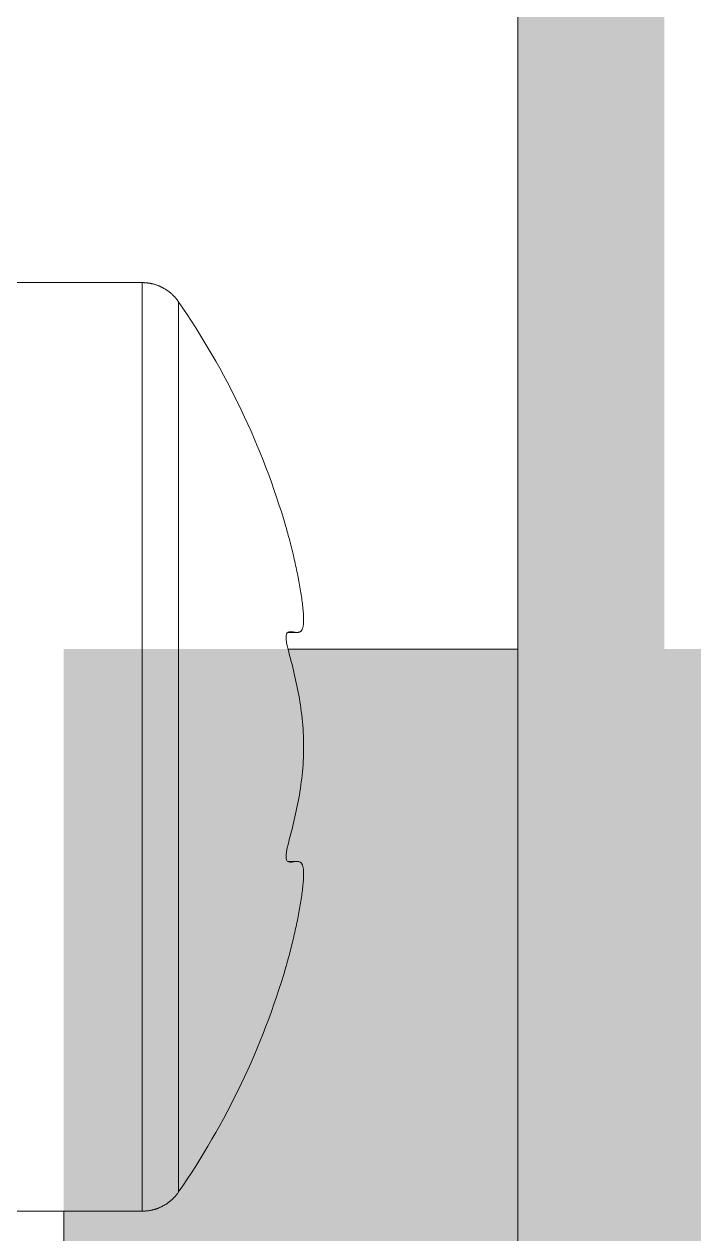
# Model space of a CAD drawing. Header units: millimetres. Extents: x 27500 to 33280, y -10980 to 420.
# Drawn here: x 28987.7 to 28994.55, y -6131.48 to -6119.11 of the extents above; entities that cross this region are included whole.
import ezdxf

# ---------------------------------------------------------------- set-up
doc = ezdxf.new("R2010")
doc.units = ezdxf.units.MM
doc.layers.add('CQEN_DETAIL', color=7, linetype='Continuous', lineweight=5, true_color=0x464d50)
doc.layers.add('CQEN_HARDWARE', color=7, linetype='Continuous', lineweight=5, true_color=0x848c8f)
doc.layers.add('LAYOUT_PARAMETERS', color=7, linetype='Continuous', plot=False)
doc.styles.add('LAYOUT_CONTACTOR_ARIAL', font='arial.ttf')
doc.styles.get("Standard").update_dxf_attribs({"font": 'arial.ttf'})

# ---------------------------------------------------------------- blocks, each defined once
blk = doc.blocks.new('SX_DYN_PLASTRON_KIT_G001')
at = {"layer": 'CQEN_HARDWARE'}
for points in [[(0, 84.5), (0, 145.9), (1.5, 145.9), (1.5, 84.5)], [(0, 84), (0, 84.5), (1.5, 84.5), (1.5, 84)]]:
    blk.add_hatch(color=256, dxfattribs=at).paths.add_polyline_path(points)
h = blk.add_hatch(color=256, dxfattribs=at)
h.paths.add_polyline_path([(21.253, 85.2), (21.253, 62.8), (21.246, 62.62), (21.225, 62.44), (21.19, 62.263), (21.141, 62.089), (21.078, 61.92), (21.003, 61.756), (20.914, 61.598), (20.814, 61.448), (20.702, 61.306), (20.58, 61.174), (20.447, 61.051), (20.305, 60.939), (20.155, 60.839), (19.997, 60.751), (19.833, 60.675), (19.664, 60.613), (19.49, 60.564), (19.313, 60.528), (19.134, 60.507), (18.953, 60.5), (-4.647, 60.5), (-4.647, 87.5), (18.953, 87.5), (19.134, 87.493), (19.313, 87.472), (19.49, 87.436), (19.664, 87.387), (19.833, 87.325), (19.997, 87.249), (20.155, 87.161), (20.305, 87.061), (20.447, 86.949), (20.58, 86.826), (20.702, 86.694), (20.814, 86.552), (20.914, 86.402), (21.003, 86.244), (21.078, 86.08), (21.141, 85.911), (21.19, 85.737), (21.225, 85.56), (21.246, 85.38)])
h.paths.add_polyline_path([(13.253, 77.5), (12.979, 77.489), (12.706, 77.457), (12.436, 77.403), (12.172, 77.329), (11.914, 77.234), (11.664, 77.119), (11.425, 76.984), (11.196, 76.832), (10.98, 76.661), (10.778, 76.475), (10.592, 76.273), (10.422, 76.057), (10.269, 75.829), (10.135, 75.589), (10.02, 75.339), (9.925, 75.082), (9.85, 74.817), (9.796, 74.548), (9.764, 74.275), (9.753, 74), (9.764, 73.725), (9.796, 73.452), (9.85, 73.183), (9.925, 72.918), (10.02, 72.661), (10.135, 72.411), (10.269, 72.171), (10.422, 71.943), (10.592, 71.727), (10.778, 71.525), (10.98, 71.339), (11.196, 71.168), (11.425, 71.016), (11.664, 70.881), (11.914, 70.766), (12.172, 70.671), (12.436, 70.597), (12.706, 70.543), (12.979, 70.511), (13.253, 70.5), (13.528, 70.511), (13.801, 70.543), (14.07, 70.597), (14.335, 70.671), (14.593, 70.766), (14.842, 70.881), (15.082, 71.016), (15.311, 71.168), (15.526, 71.339), (15.728, 71.525), (15.915, 71.727), (16.085, 71.943), (16.238, 72.171), (16.372, 72.411), (16.487, 72.661), (16.582, 72.918), (16.657, 73.183), (16.71, 73.452), (16.743, 73.725), (16.753, 74), (16.743, 74.275), (16.71, 74.548), (16.657, 74.817), (16.582, 75.082), (16.487, 75.339), (16.372, 75.589), (16.238, 75.829), (16.085, 76.057), (15.915, 76.273), (15.728, 76.475), (15.526, 76.661), (15.311, 76.832), (15.082, 76.984), (14.842, 77.119), (14.593, 77.234), (14.335, 77.329), (14.07, 77.403), (13.801, 77.457), (13.528, 77.489)], flags=0)
h = blk.add_hatch(color=256, dxfattribs=at)
h.paths.add_polyline_path([(-4.647, 60.5), (18.953, 60.5), (19.134, 60.507), (19.313, 60.528), (19.49, 60.564), (19.664, 60.613), (19.833, 60.675), (19.997, 60.751), (20.155, 60.839), (20.305, 60.939), (20.447, 61.051), (20.58, 61.174), (20.702, 61.306), (20.814, 61.448), (20.914, 61.598), (21.003, 61.756), (21.078, 61.92), (21.141, 62.089), (21.19, 62.263), (21.225, 62.44), (21.246, 62.62), (21.253, 62.8), (21.253, 85.2), (21.246, 85.38), (21.225, 85.56), (21.19, 85.737), (21.141, 85.911), (21.078, 86.08), (21.003, 86.244), (20.914, 86.402), (20.814, 86.552), (20.702, 86.694), (20.58, 86.826), (20.447, 86.949), (20.305, 87.061), (20.155, 87.161), (19.997, 87.249), (19.833, 87.325), (19.664, 87.387), (19.49, 87.436), (19.313, 87.472), (19.134, 87.493), (18.953, 87.5), (-4.647, 87.5)])
h.paths.add_polyline_path([(13.253, 77.5), (13.528, 77.489), (13.801, 77.457), (14.07, 77.403), (14.335, 77.329), (14.593, 77.234), (14.842, 77.119), (15.082, 76.984), (15.311, 76.832), (15.526, 76.661), (15.728, 76.475), (15.915, 76.273), (16.085, 76.057), (16.238, 75.829), (16.372, 75.589), (16.487, 75.339), (16.582, 75.082), (16.657, 74.817), (16.71, 74.548), (16.743, 74.275), (16.753, 74), (16.743, 73.725), (16.71, 73.452), (16.657, 73.183), (16.582, 72.918), (16.487, 72.661), (16.372, 72.411), (16.238, 72.171), (16.085, 71.943), (15.915, 71.727), (15.728, 71.525), (15.526, 71.339), (15.311, 71.168), (15.082, 71.016), (14.842, 70.881), (14.593, 70.766), (14.335, 70.671), (14.07, 70.597), (13.801, 70.543), (13.528, 70.511), (13.253, 70.5), (12.979, 70.511), (12.706, 70.543), (12.436, 70.597), (12.172, 70.671), (11.914, 70.766), (11.664, 70.881), (11.425, 71.016), (11.196, 71.168), (10.98, 71.339), (10.778, 71.525), (10.592, 71.727), (10.422, 71.943), (10.269, 72.171), (10.135, 72.411), (10.02, 72.661), (9.925, 72.918), (9.85, 73.183), (9.796, 73.452), (9.764, 73.725), (9.753, 74), (9.764, 74.275), (9.796, 74.548), (9.85, 74.817), (9.925, 75.082), (10.02, 75.339), (10.135, 75.589), (10.269, 75.829), (10.422, 76.057), (10.592, 76.273), (10.778, 76.475), (10.98, 76.661), (11.196, 76.832), (11.425, 76.984), (11.664, 77.119), (11.914, 77.234), (12.172, 77.329), (12.436, 77.403), (12.706, 77.457), (12.979, 77.489)], flags=0)
at = {"layer": 'CQEN_DETAIL'}
for p, q in [((0, 2.1), (0, 145.9)), ((-5.75, 91.25), (-3.844, 91.25)), ((-2.352, 87.5), (0, 87.5)), ((-5.75, 81.75), (-3.844, 81.75)), ((-4.647, 81.75), (-4.647, 66.25))]:
    blk.add_line(p, q, dxfattribs=at)
for points in [[(-3.844, 91.25), (-3.844, 91.245), (-3.844, 91.24), (-3.844, 91.234), (-3.844, 91.229), (-3.844, 91.224), (-3.844, 91.216), (-3.844, 91.2), (-3.844, 91.184), (-3.844, 91.169), (-3.844, 91.153), (-3.844, 91.138), (-3.844, 91.116), (-3.844, 91.09), (-3.844, 91.065), (-3.844, 91.039), (-3.844, 91.013), (-3.844, 90.987), (-3.844, 90.953), (-3.844, 90.917), (-3.844, 90.882), (-3.844, 90.846), (-3.844, 90.81), (-3.844, 90.773), (-3.844, 90.728), (-3.844, 90.683), (-3.844, 90.638), (-3.844, 90.593), (-3.844, 90.548), (-3.844, 90.499), (-3.844, 90.445), (-3.844, 90.391), (-3.844, 90.337), (-3.844, 90.283), (-3.844, 90.229), (-3.844, 90.169), (-3.844, 90.107), (-3.844, 90.045), (-3.844, 89.983), (-3.844, 89.921), (-3.844, 89.859), (-3.844, 89.789), (-3.844, 89.72), (-3.844, 89.65), (-3.844, 89.581), (-3.844, 89.511), (-3.844, 89.44), (-3.844, 89.364), (-3.844, 89.288), (-3.844, 89.212), (-3.844, 89.136), (-3.844, 89.06), (-3.844, 88.981), (-3.844, 88.899), (-3.844, 88.817), (-3.844, 88.736), (-3.844, 88.654), (-3.844, 88.573), (-3.844, 88.487), (-3.844, 88.401), (-3.844, 88.315), (-3.844, 88.229), (-3.844, 88.143), (-3.844, 88.056), (-3.844, 87.966), (-3.844, 87.877), (-3.844, 87.787), (-3.844, 87.698), (-3.844, 87.608), (-3.844, 87.518), (-3.844, 87.426), (-3.844, 87.334), (-3.844, 87.242), (-3.844, 87.15), (-3.844, 87.058), (-3.844, 86.965), (-3.844, 86.872), (-3.844, 86.779), (-3.844, 86.686), (-3.844, 86.593), (-3.844, 86.5)], [(-3.844, 91.25), (-3.839, 91.25), (-3.833, 91.25), (-3.828, 91.25), (-3.822, 91.249), (-3.817, 91.249), (-3.812, 91.249), (-3.806, 91.248), (-3.801, 91.248), (-3.795, 91.247), (-3.79, 91.247), (-3.785, 91.246), (-3.779, 91.245), (-3.774, 91.244), (-3.769, 91.244), (-3.763, 91.243), (-3.758, 91.242), (-3.753, 91.241), (-3.747, 91.239), (-3.742, 91.238), (-3.737, 91.237), (-3.731, 91.236), (-3.726, 91.234), (-3.721, 91.233), (-3.716, 91.231), (-3.711, 91.23), (-3.705, 91.228), (-3.7, 91.226), (-3.695, 91.225), (-3.69, 91.223), (-3.685, 91.221), (-3.68, 91.219), (-3.675, 91.217), (-3.67, 91.215), (-3.665, 91.213), (-3.66, 91.21), (-3.655, 91.208), (-3.65, 91.206), (-3.645, 91.204), (-3.64, 91.201), (-3.635, 91.199), (-3.631, 91.196), (-3.626, 91.193), (-3.621, 91.191), (-3.616, 91.188), (-3.612, 91.185), (-3.607, 91.183), (-3.603, 91.18), (-3.598, 91.177), (-3.593, 91.174), (-3.589, 91.171), (-3.584, 91.168), (-3.58, 91.164), (-3.576, 91.161), (-3.571, 91.158), (-3.567, 91.155), (-3.563, 91.151), (-3.559, 91.148), (-3.554, 91.144), (-3.55, 91.141), (-3.546, 91.137), (-3.542, 91.134), (-3.538, 91.13), (-3.534, 91.126), (-3.53, 91.122), (-3.526, 91.119), (-3.523, 91.115), (-3.519, 91.111), (-3.515, 91.107), (-3.511, 91.103), (-3.508, 91.099), (-3.504, 91.095), (-3.501, 91.091), (-3.497, 91.087), (-3.494, 91.082), (-3.49, 91.078), (-3.487, 91.074), (-3.484, 91.07), (-3.481, 91.065), (-3.477, 91.061), (-3.474, 91.056)], [(-3.474, 91.056), (-3.474, 91.051), (-3.474, 91.046), (-3.474, 91.041), (-3.474, 91.036), (-3.474, 91.031), (-3.474, 91.023), (-3.474, 91.008), (-3.474, 90.993), (-3.474, 90.978), (-3.474, 90.963), (-3.474, 90.948), (-3.474, 90.928), (-3.474, 90.903), (-3.474, 90.878), (-3.474, 90.854), (-3.474, 90.829), (-3.474, 90.804), (-3.474, 90.771), (-3.474, 90.737), (-3.474, 90.703), (-3.474, 90.669), (-3.474, 90.634), (-3.474, 90.599), (-3.474, 90.556), (-3.474, 90.512), (-3.474, 90.469), (-3.474, 90.426), (-3.474, 90.383), (-3.474, 90.336), (-3.474, 90.284), (-3.474, 90.232), (-3.474, 90.181), (-3.474, 90.129), (-3.474, 90.077), (-3.474, 90.02), (-3.474, 89.96), (-3.474, 89.901), (-3.474, 89.841), (-3.474, 89.781), (-3.474, 89.722), (-3.474, 89.655), (-3.474, 89.588), (-3.474, 89.522), (-3.474, 89.455), (-3.474, 89.388), (-3.474, 89.32), (-3.474, 89.247), (-3.474, 89.174), (-3.474, 89.101), (-3.474, 89.028), (-3.474, 88.955), (-3.474, 88.879), (-3.474, 88.801), (-3.474, 88.723), (-3.474, 88.645), (-3.474, 88.566), (-3.474, 88.488), (-3.474, 88.406), (-3.474, 88.323), (-3.474, 88.241), (-3.474, 88.158), (-3.474, 88.076), (-3.474, 87.993), (-3.474, 87.907), (-3.474, 87.821), (-3.474, 87.735), (-3.474, 87.649), (-3.474, 87.563), (-3.474, 87.476), (-3.474, 87.388), (-3.474, 87.3), (-3.474, 87.212), (-3.474, 87.123), (-3.474, 87.035), (-3.474, 86.946), (-3.474, 86.857), (-3.474, 86.768), (-3.474, 86.679), (-3.474, 86.589), (-3.474, 86.5)], [(-2.259, 87.671), (-2.255, 87.671), (-2.251, 87.672), (-2.247, 87.672), (-2.243, 87.673), (-2.24, 87.673), (-2.236, 87.674), (-2.232, 87.676), (-2.229, 87.677), (-2.226, 87.679), (-2.222, 87.681), (-2.219, 87.684), (-2.217, 87.687), (-2.214, 87.69), (-2.211, 87.694), (-2.209, 87.698), (-2.206, 87.702), (-2.204, 87.707), (-2.202, 87.713), (-2.2, 87.719), (-2.199, 87.726), (-2.197, 87.733), (-2.196, 87.741), (-2.195, 87.749), (-2.194, 87.758), (-2.193, 87.768), (-2.192, 87.778), (-2.192, 87.789), (-2.192, 87.8), (-2.192, 87.813), (-2.192, 87.825), (-2.193, 87.839), (-2.194, 87.853), (-2.195, 87.868), (-2.196, 87.884), (-2.197, 87.899), (-2.199, 87.916), (-2.201, 87.932), (-2.203, 87.95), (-2.205, 87.967), (-2.207, 87.985), (-2.209, 88.003), (-2.212, 88.021), (-2.215, 88.039), (-2.217, 88.058), (-2.22, 88.077), (-2.223, 88.096), (-2.227, 88.115), (-2.23, 88.135), (-2.233, 88.155), (-2.237, 88.174), (-2.241, 88.194), (-2.244, 88.214), (-2.248, 88.235), (-2.252, 88.255), (-2.256, 88.275), (-2.261, 88.296), (-2.265, 88.316), (-2.269, 88.337), (-2.274, 88.357), (-2.278, 88.378), (-2.283, 88.399), (-2.288, 88.419), (-2.292, 88.44), (-2.297, 88.461), (-2.302, 88.481), (-2.307, 88.502), (-2.312, 88.523), (-2.317, 88.543), (-2.323, 88.563), (-2.328, 88.584), (-2.333, 88.604), (-2.338, 88.624), (-2.343, 88.644), (-2.349, 88.663), (-2.354, 88.682), (-2.359, 88.7), (-2.364, 88.717), (-2.368, 88.733), (-2.372, 88.745), (-2.373, 88.75)], [(-2.328, 85.322), (-2.336, 85.322), (-2.344, 85.324), (-2.352, 85.327), (-2.36, 85.332), (-2.367, 85.343), (-2.372, 85.362), (-2.372, 85.394), (-2.367, 85.431), (-2.359, 85.467), (-2.351, 85.5), (-2.343, 85.533), (-2.335, 85.565), (-2.327, 85.597), (-2.319, 85.628), (-2.311, 85.659), (-2.303, 85.691), (-2.295, 85.722), (-2.288, 85.753), (-2.281, 85.784), (-2.274, 85.815), (-2.267, 85.847), (-2.26, 85.879), (-2.254, 85.91), (-2.247, 85.942), (-2.241, 85.975), (-2.236, 86.007), (-2.23, 86.04), (-2.225, 86.074), (-2.22, 86.107), (-2.216, 86.141), (-2.211, 86.176), (-2.208, 86.21), (-2.204, 86.245), (-2.201, 86.281), (-2.198, 86.317), (-2.196, 86.353), (-2.194, 86.39), (-2.193, 86.427), (-2.192, 86.464), (-2.192, 86.501), (-2.192, 86.538), (-2.193, 86.575), (-2.194, 86.612), (-2.196, 86.649), (-2.198, 86.685), (-2.201, 86.721), (-2.204, 86.757), (-2.208, 86.792), (-2.212, 86.827), (-2.216, 86.861), (-2.221, 86.895), (-2.225, 86.929), (-2.231, 86.962), (-2.236, 86.995), (-2.242, 87.028), (-2.248, 87.06), (-2.254, 87.092), (-2.26, 87.124), (-2.267, 87.155), (-2.274, 87.186), (-2.281, 87.218), (-2.288, 87.249), (-2.296, 87.28), (-2.303, 87.311), (-2.311, 87.342), (-2.319, 87.373), (-2.327, 87.404), (-2.335, 87.436), (-2.344, 87.468), (-2.352, 87.5), (-2.359, 87.534), (-2.367, 87.569), (-2.372, 87.606), (-2.372, 87.638), (-2.367, 87.658), (-2.36, 87.668), (-2.352, 87.673), (-2.344, 87.676), (-2.336, 87.678), (-2.328, 87.678)], [(-2.356, 87.671), (-2.355, 87.671), (-2.354, 87.671), (-2.353, 87.671), (-2.351, 87.671), (-2.35, 87.671), (-2.349, 87.671), (-2.348, 87.671), (-2.347, 87.671), (-2.345, 87.671), (-2.344, 87.671), (-2.343, 87.671), (-2.342, 87.671), (-2.34, 87.671), (-2.339, 87.671), (-2.338, 87.671), (-2.337, 87.671), (-2.336, 87.671), (-2.334, 87.671), (-2.333, 87.671), (-2.332, 87.671), (-2.331, 87.671), (-2.33, 87.671), (-2.328, 87.671), (-2.327, 87.671), (-2.326, 87.671), (-2.325, 87.671), (-2.324, 87.671), (-2.322, 87.671), (-2.321, 87.671), (-2.32, 87.671), (-2.319, 87.671), (-2.317, 87.671), (-2.316, 87.671), (-2.315, 87.671), (-2.314, 87.671), (-2.313, 87.671), (-2.311, 87.671), (-2.31, 87.671), (-2.309, 87.671), (-2.308, 87.671), (-2.307, 87.671), (-2.305, 87.671), (-2.304, 87.671), (-2.303, 87.671), (-2.302, 87.671), (-2.3, 87.671), (-2.299, 87.671), (-2.298, 87.671), (-2.297, 87.671), (-2.296, 87.671), (-2.294, 87.671), (-2.293, 87.671), (-2.292, 87.671), (-2.291, 87.671), (-2.29, 87.671), (-2.288, 87.671), (-2.287, 87.671), (-2.286, 87.671), (-2.285, 87.671), (-2.284, 87.671), (-2.282, 87.671), (-2.281, 87.671), (-2.28, 87.671), (-2.279, 87.671), (-2.277, 87.671), (-2.276, 87.671), (-2.275, 87.671), (-2.274, 87.671), (-2.273, 87.671), (-2.271, 87.671), (-2.27, 87.671), (-2.269, 87.671), (-2.268, 87.671), (-2.267, 87.671), (-2.265, 87.671), (-2.264, 87.671), (-2.263, 87.671), (-2.262, 87.671), (-2.26, 87.671), (-2.259, 87.671)], [(-2.334, 87.678), (-2.334, 87.678), (-2.333, 87.678), (-2.333, 87.678), (-2.333, 87.678), (-2.333, 87.678), (-2.333, 87.678), (-2.333, 87.678), (-2.333, 87.678), (-2.333, 87.678), (-2.333, 87.678), (-2.333, 87.678), (-2.333, 87.678), (-2.333, 87.678), (-2.333, 87.678), (-2.333, 87.678), (-2.332, 87.678), (-2.332, 87.678), (-2.332, 87.678), (-2.332, 87.678), (-2.332, 87.678), (-2.332, 87.678), (-2.332, 87.678), (-2.332, 87.678), (-2.332, 87.678), (-2.332, 87.678), (-2.332, 87.678), (-2.332, 87.678), (-2.332, 87.678), (-2.331, 87.678), (-2.331, 87.678), (-2.331, 87.678), (-2.331, 87.678), (-2.331, 87.678), (-2.331, 87.678), (-2.331, 87.678), (-2.331, 87.678), (-2.331, 87.678), (-2.331, 87.678), (-2.331, 87.678), (-2.331, 87.678), (-2.331, 87.678), (-2.331, 87.678), (-2.33, 87.678), (-2.33, 87.678), (-2.33, 87.678), (-2.33, 87.678), (-2.33, 87.678), (-2.33, 87.678), (-2.33, 87.678), (-2.33, 87.678), (-2.33, 87.678), (-2.33, 87.678), (-2.33, 87.678), (-2.33, 87.678), (-2.33, 87.678), (-2.33, 87.678), (-2.329, 87.678), (-2.329, 87.678), (-2.329, 87.678), (-2.329, 87.678), (-2.329, 87.678), (-2.329, 87.678), (-2.329, 87.678), (-2.329, 87.678), (-2.329, 87.678), (-2.329, 87.678), (-2.329, 87.678), (-2.329, 87.678), (-2.329, 87.678), (-2.328, 87.678), (-2.328, 87.678), (-2.328, 87.678), (-2.328, 87.678), (-2.328, 87.678), (-2.328, 87.678), (-2.328, 87.678), (-2.328, 87.678), (-2.328, 87.678), (-2.328, 87.678), (-2.328, 87.678)], [(-2.328, 87.678), (-2.327, 87.678), (-2.326, 87.678), (-2.325, 87.678), (-2.324, 87.678), (-2.323, 87.678), (-2.322, 87.678), (-2.321, 87.678), (-2.32, 87.678), (-2.319, 87.678), (-2.318, 87.678), (-2.318, 87.678), (-2.317, 87.678), (-2.316, 87.678), (-2.315, 87.677), (-2.314, 87.677), (-2.313, 87.677), (-2.312, 87.677), (-2.311, 87.677), (-2.31, 87.677), (-2.309, 87.677), (-2.308, 87.677), (-2.308, 87.677), (-2.307, 87.676), (-2.306, 87.676), (-2.305, 87.676), (-2.304, 87.676), (-2.303, 87.676), (-2.302, 87.676), (-2.301, 87.676), (-2.3, 87.675), (-2.299, 87.675), (-2.299, 87.675), (-2.298, 87.675), (-2.297, 87.675), (-2.296, 87.675), (-2.295, 87.675), (-2.294, 87.675), (-2.293, 87.674), (-2.292, 87.674), (-2.292, 87.674), (-2.291, 87.674), (-2.29, 87.674), (-2.289, 87.674), (-2.288, 87.674), (-2.287, 87.674), (-2.287, 87.674), (-2.286, 87.673), (-2.285, 87.673), (-2.284, 87.673), (-2.283, 87.673), (-2.282, 87.673), (-2.281, 87.673), (-2.281, 87.673), (-2.28, 87.673), (-2.279, 87.673), (-2.278, 87.672), (-2.277, 87.672), (-2.277, 87.672), (-2.276, 87.672), (-2.275, 87.672), (-2.274, 87.672), (-2.273, 87.672), (-2.272, 87.672), (-2.272, 87.672), (-2.271, 87.672), (-2.27, 87.672), (-2.269, 87.672), (-2.269, 87.672), (-2.268, 87.672), (-2.267, 87.671), (-2.266, 87.671), (-2.265, 87.671), (-2.265, 87.671), (-2.264, 87.671), (-2.263, 87.671), (-2.262, 87.671), (-2.262, 87.671), (-2.261, 87.671), (-2.26, 87.671), (-2.259, 87.671)], [(-3.844, 86.5), (-3.844, 86.407), (-3.844, 86.314), (-3.844, 86.221), (-3.844, 86.128), (-3.844, 86.035), (-3.844, 85.942), (-3.844, 85.85), (-3.844, 85.758), (-3.844, 85.666), (-3.844, 85.574), (-3.844, 85.482), (-3.844, 85.392), (-3.844, 85.302), (-3.844, 85.213), (-3.844, 85.123), (-3.844, 85.034), (-3.844, 84.944), (-3.844, 84.857), (-3.844, 84.771), (-3.844, 84.685), (-3.844, 84.599), (-3.844, 84.513), (-3.844, 84.427), (-3.844, 84.346), (-3.844, 84.264), (-3.844, 84.183), (-3.844, 84.101), (-3.844, 84.019), (-3.844, 83.94), (-3.844, 83.864), (-3.844, 83.788), (-3.844, 83.712), (-3.844, 83.636), (-3.844, 83.56), (-3.844, 83.489), (-3.844, 83.419), (-3.844, 83.35), (-3.844, 83.28), (-3.844, 83.211), (-3.844, 83.141), (-3.844, 83.079), (-3.844, 83.017), (-3.844, 82.955), (-3.844, 82.893), (-3.844, 82.831), (-3.844, 82.771), (-3.844, 82.717), (-3.844, 82.663), (-3.844, 82.609), (-3.844, 82.555), (-3.844, 82.501), (-3.844, 82.452), (-3.844, 82.407), (-3.844, 82.362), (-3.844, 82.317), (-3.844, 82.272), (-3.844, 82.227), (-3.844, 82.19), (-3.844, 82.154), (-3.844, 82.118), (-3.844, 82.083), (-3.844, 82.047), (-3.844, 82.013), (-3.844, 81.987), (-3.844, 81.961), (-3.844, 81.935), (-3.844, 81.91), (-3.844, 81.884), (-3.844, 81.862), (-3.844, 81.847), (-3.844, 81.831), (-3.844, 81.816), (-3.844, 81.8), (-3.844, 81.784), (-3.844, 81.776), (-3.844, 81.771), (-3.844, 81.766), (-3.844, 81.76), (-3.844, 81.755), (-3.844, 81.75)], [(-3.474, 86.5), (-3.474, 86.411), (-3.474, 86.321), (-3.474, 86.232), (-3.474, 86.143), (-3.474, 86.054), (-3.474, 85.965), (-3.474, 85.877), (-3.474, 85.788), (-3.474, 85.7), (-3.474, 85.612), (-3.474, 85.524), (-3.474, 85.437), (-3.474, 85.351), (-3.474, 85.265), (-3.474, 85.179), (-3.474, 85.093), (-3.474, 85.007), (-3.474, 84.924), (-3.474, 84.842), (-3.474, 84.759), (-3.474, 84.677), (-3.474, 84.594), (-3.474, 84.512), (-3.474, 84.434), (-3.474, 84.355), (-3.474, 84.277), (-3.474, 84.199), (-3.474, 84.121), (-3.474, 84.045), (-3.474, 83.972), (-3.474, 83.899), (-3.474, 83.826), (-3.474, 83.753), (-3.474, 83.68), (-3.474, 83.612), (-3.474, 83.545), (-3.474, 83.478), (-3.474, 83.412), (-3.474, 83.345), (-3.474, 83.278), (-3.474, 83.219), (-3.474, 83.159), (-3.474, 83.099), (-3.474, 83.04), (-3.474, 82.98), (-3.474, 82.923), (-3.474, 82.871), (-3.474, 82.819), (-3.474, 82.768), (-3.474, 82.716), (-3.474, 82.664), (-3.474, 82.617), (-3.474, 82.574), (-3.474, 82.531), (-3.474, 82.488), (-3.474, 82.444), (-3.474, 82.401), (-3.474, 82.366), (-3.474, 82.331), (-3.474, 82.297), (-3.474, 82.263), (-3.474, 82.229), (-3.474, 82.196), (-3.474, 82.171), (-3.474, 82.146), (-3.474, 82.122), (-3.474, 82.097), (-3.474, 82.072), (-3.474, 82.052), (-3.474, 82.037), (-3.474, 82.022), (-3.474, 82.007), (-3.474, 81.992), (-3.474, 81.977), (-3.474, 81.969), (-3.474, 81.964), (-3.474, 81.959), (-3.474, 81.954), (-3.474, 81.949), (-3.474, 81.944)], [(-2.373, 84.25), (-2.372, 84.255), (-2.368, 84.267), (-2.364, 84.282), (-2.359, 84.299), (-2.354, 84.317), (-2.349, 84.336), (-2.344, 84.356), (-2.338, 84.376), (-2.333, 84.396), (-2.328, 84.416), (-2.323, 84.436), (-2.317, 84.457), (-2.312, 84.477), (-2.307, 84.498), (-2.302, 84.518), (-2.297, 84.539), (-2.292, 84.56), (-2.288, 84.58), (-2.283, 84.601), (-2.278, 84.622), (-2.274, 84.642), (-2.269, 84.663), (-2.265, 84.683), (-2.261, 84.704), (-2.256, 84.724), (-2.252, 84.745), (-2.248, 84.765), (-2.244, 84.785), (-2.241, 84.805), (-2.237, 84.825), (-2.233, 84.845), (-2.23, 84.864), (-2.227, 84.884), (-2.223, 84.903), (-2.22, 84.922), (-2.217, 84.941), (-2.215, 84.96), (-2.212, 84.979), (-2.209, 84.997), (-2.207, 85.015), (-2.205, 85.033), (-2.203, 85.051), (-2.201, 85.068), (-2.199, 85.084), (-2.197, 85.1), (-2.196, 85.116), (-2.195, 85.132), (-2.194, 85.146), (-2.193, 85.161), (-2.192, 85.174), (-2.192, 85.187), (-2.192, 85.2), (-2.192, 85.211), (-2.192, 85.222), (-2.193, 85.233), (-2.194, 85.242), (-2.195, 85.251), (-2.196, 85.259), (-2.197, 85.267), (-2.199, 85.274), (-2.2, 85.281), (-2.202, 85.287), (-2.204, 85.292), (-2.206, 85.297), (-2.209, 85.302), (-2.211, 85.306), (-2.214, 85.31), (-2.217, 85.313), (-2.22, 85.316), (-2.223, 85.318), (-2.226, 85.321), (-2.229, 85.322), (-2.233, 85.324), (-2.236, 85.325), (-2.24, 85.326), (-2.243, 85.327), (-2.247, 85.328), (-2.251, 85.328), (-2.255, 85.329), (-2.259, 85.329)], [(-2.355, 85.329), (-2.354, 85.329), (-2.353, 85.329), (-2.352, 85.329), (-2.351, 85.329), (-2.349, 85.329), (-2.348, 85.329), (-2.347, 85.329), (-2.346, 85.329), (-2.345, 85.329), (-2.343, 85.329), (-2.342, 85.329), (-2.341, 85.329), (-2.34, 85.329), (-2.339, 85.329), (-2.337, 85.329), (-2.336, 85.329), (-2.335, 85.329), (-2.334, 85.329), (-2.333, 85.329), (-2.331, 85.329), (-2.33, 85.329), (-2.329, 85.329), (-2.328, 85.329), (-2.327, 85.329), (-2.325, 85.329), (-2.324, 85.329), (-2.323, 85.329), (-2.322, 85.329), (-2.321, 85.329), (-2.319, 85.329), (-2.318, 85.329), (-2.317, 85.329), (-2.316, 85.329), (-2.315, 85.329), (-2.313, 85.329), (-2.312, 85.329), (-2.311, 85.329), (-2.31, 85.329), (-2.309, 85.329), (-2.307, 85.329), (-2.306, 85.329), (-2.305, 85.329), (-2.304, 85.329), (-2.303, 85.329), (-2.301, 85.329), (-2.3, 85.329), (-2.299, 85.329), (-2.298, 85.329), (-2.297, 85.329), (-2.295, 85.329), (-2.294, 85.329), (-2.293, 85.329), (-2.292, 85.329), (-2.291, 85.329), (-2.289, 85.329), (-2.288, 85.329), (-2.287, 85.329), (-2.286, 85.329), (-2.285, 85.329), (-2.283, 85.329), (-2.282, 85.329), (-2.281, 85.329), (-2.28, 85.329), (-2.279, 85.329), (-2.277, 85.329), (-2.276, 85.329), (-2.275, 85.329), (-2.274, 85.329), (-2.272, 85.329), (-2.271, 85.329), (-2.27, 85.329), (-2.269, 85.329), (-2.268, 85.329), (-2.266, 85.329), (-2.265, 85.329), (-2.264, 85.329), (-2.263, 85.329), (-2.262, 85.329), (-2.26, 85.329), (-2.259, 85.329)], [(-2.335, 85.322), (-2.335, 85.322), (-2.335, 85.322), (-2.335, 85.322), (-2.335, 85.322), (-2.335, 85.322), (-2.335, 85.322), (-2.334, 85.322), (-2.334, 85.322), (-2.334, 85.322), (-2.334, 85.322), (-2.334, 85.322), (-2.334, 85.322), (-2.334, 85.322), (-2.334, 85.322), (-2.334, 85.322), (-2.334, 85.322), (-2.334, 85.322), (-2.333, 85.322), (-2.333, 85.322), (-2.333, 85.322), (-2.333, 85.322), (-2.333, 85.322), (-2.333, 85.322), (-2.333, 85.322), (-2.333, 85.322), (-2.333, 85.322), (-2.333, 85.322), (-2.333, 85.322), (-2.332, 85.322), (-2.332, 85.322), (-2.332, 85.322), (-2.332, 85.322), (-2.332, 85.322), (-2.332, 85.322), (-2.332, 85.322), (-2.332, 85.322), (-2.332, 85.322), (-2.332, 85.322), (-2.332, 85.322), (-2.331, 85.322), (-2.331, 85.322), (-2.331, 85.322), (-2.331, 85.322), (-2.331, 85.322), (-2.331, 85.322), (-2.331, 85.322), (-2.331, 85.322), (-2.331, 85.322), (-2.331, 85.322), (-2.331, 85.322), (-2.33, 85.322), (-2.33, 85.322), (-2.33, 85.322), (-2.33, 85.322), (-2.33, 85.322), (-2.33, 85.322), (-2.33, 85.322), (-2.33, 85.322), (-2.33, 85.322), (-2.33, 85.322), (-2.33, 85.322), (-2.329, 85.322), (-2.329, 85.322), (-2.329, 85.322), (-2.329, 85.322), (-2.329, 85.322), (-2.329, 85.322), (-2.329, 85.322), (-2.329, 85.322), (-2.329, 85.322), (-2.329, 85.322), (-2.329, 85.322), (-2.328, 85.322), (-2.328, 85.322), (-2.328, 85.322), (-2.328, 85.322), (-2.328, 85.322), (-2.328, 85.322), (-2.328, 85.322), (-2.328, 85.322)], [(-2.259, 85.329), (-2.26, 85.329), (-2.261, 85.329), (-2.262, 85.329), (-2.262, 85.329), (-2.263, 85.329), (-2.264, 85.329), (-2.265, 85.329), (-2.265, 85.329), (-2.266, 85.329), (-2.267, 85.329), (-2.268, 85.328), (-2.268, 85.328), (-2.269, 85.328), (-2.27, 85.328), (-2.271, 85.328), (-2.272, 85.328), (-2.272, 85.328), (-2.273, 85.328), (-2.274, 85.328), (-2.275, 85.328), (-2.276, 85.328), (-2.277, 85.328), (-2.277, 85.328), (-2.278, 85.327), (-2.279, 85.327), (-2.28, 85.327), (-2.281, 85.327), (-2.281, 85.327), (-2.282, 85.327), (-2.283, 85.327), (-2.284, 85.327), (-2.285, 85.327), (-2.286, 85.327), (-2.286, 85.326), (-2.287, 85.326), (-2.288, 85.326), (-2.289, 85.326), (-2.29, 85.326), (-2.291, 85.326), (-2.292, 85.326), (-2.292, 85.326), (-2.293, 85.326), (-2.294, 85.325), (-2.295, 85.325), (-2.296, 85.325), (-2.297, 85.325), (-2.298, 85.325), (-2.299, 85.325), (-2.299, 85.325), (-2.3, 85.325), (-2.301, 85.324), (-2.302, 85.324), (-2.303, 85.324), (-2.304, 85.324), (-2.305, 85.324), (-2.306, 85.324), (-2.307, 85.324), (-2.307, 85.323), (-2.308, 85.323), (-2.309, 85.323), (-2.31, 85.323), (-2.311, 85.323), (-2.312, 85.323), (-2.313, 85.323), (-2.314, 85.323), (-2.315, 85.323), (-2.316, 85.322), (-2.317, 85.322), (-2.318, 85.322), (-2.318, 85.322), (-2.319, 85.322), (-2.32, 85.322), (-2.321, 85.322), (-2.322, 85.322), (-2.323, 85.322), (-2.324, 85.322), (-2.325, 85.322), (-2.326, 85.322), (-2.327, 85.322), (-2.328, 85.322)], [(-3.844, 81.75), (-3.839, 81.75), (-3.833, 81.75), (-3.828, 81.75), (-3.822, 81.751), (-3.817, 81.751), (-3.812, 81.751), (-3.806, 81.752), (-3.801, 81.752), (-3.795, 81.753), (-3.79, 81.753), (-3.785, 81.754), (-3.779, 81.755), (-3.774, 81.756), (-3.769, 81.756), (-3.763, 81.757), (-3.758, 81.758), (-3.753, 81.759), (-3.747, 81.761), (-3.742, 81.762), (-3.737, 81.763), (-3.731, 81.764), (-3.726, 81.766), (-3.721, 81.767), (-3.716, 81.769), (-3.711, 81.77), (-3.705, 81.772), (-3.7, 81.774), (-3.695, 81.775), (-3.69, 81.777), (-3.685, 81.779), (-3.68, 81.781), (-3.675, 81.783), (-3.67, 81.785), (-3.665, 81.787), (-3.66, 81.79), (-3.655, 81.792), (-3.65, 81.794), (-3.645, 81.796), (-3.64, 81.799), (-3.635, 81.801), (-3.631, 81.804), (-3.626, 81.807), (-3.621, 81.809), (-3.616, 81.812), (-3.612, 81.815), (-3.607, 81.817), (-3.603, 81.82), (-3.598, 81.823), (-3.593, 81.826), (-3.589, 81.829), (-3.584, 81.832), (-3.58, 81.836), (-3.576, 81.839), (-3.571, 81.842), (-3.567, 81.845), (-3.563, 81.849), (-3.559, 81.852), (-3.554, 81.856), (-3.55, 81.859), (-3.546, 81.863), (-3.542, 81.866), (-3.538, 81.87), (-3.534, 81.874), (-3.53, 81.878), (-3.526, 81.881), (-3.523, 81.885), (-3.519, 81.889), (-3.515, 81.893), (-3.511, 81.897), (-3.508, 81.901), (-3.504, 81.905), (-3.501, 81.909), (-3.497, 81.913), (-3.494, 81.918), (-3.49, 81.922), (-3.487, 81.926), (-3.484, 81.93), (-3.481, 81.935), (-3.477, 81.939), (-3.474, 81.944)]]:
    blk.add_lwpolyline(points, dxfattribs=at)
for start, end in [(16.3348, 34.7179), (325.2821, 343.6652)]:
    blk.add_arc((-10.05, 86.5), 8, start, end, dxfattribs=at)
blk = doc.blocks.new('*U497')
blk.add_blockref('SX_DYN_PLASTRON_KIT_G001', (0, 0))
at = {"flags": 1}
for tag in ['WIDTH_MM', 'SOURCE_BLOCK', 'MODEL', 'HEIGHT_MM']:
    blk.add_attdef(tag, (0, 0), '', height=1, dxfattribs=at)
at = {"layer": 'LAYOUT_PARAMETERS', "style": 'LAYOUT_CONTACTOR_ARIAL', "flags": 1}
for tag in ['ARTICLE', 'APERTURE_HEIGHT_MM', 'APERTURE_WIDTH_MM', 'VIEW', 'SOURCE', 'CABINET_SECTION_WIDTH_MM', 'ROW_PITCH_MM', 'PLASTRON_WIDTH_MM', 'PLASTRON_HEIGHT_MM', 'ROWS', 'NOTE', 'MODULES_PER_ROW']:
    blk.add_attdef(tag, (0, 0), '', height=1.7, dxfattribs=at)

msp = doc.modelspace()

# ---------------------------------------------------------------- block references
msp.add_blockref('*U497', (28992.75, -6213))

doc.saveas('drawing.dxf')
